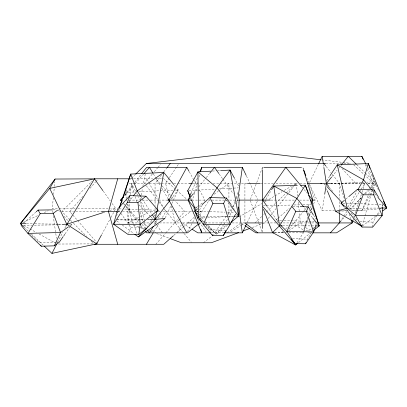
<?xml version="1.0" encoding="UTF-8"?>
<svg xmlns="http://www.w3.org/2000/svg" width="407" height="407" viewBox="0 0 407 407"><rect width="100%" height="100%" fill="white"/><g stroke="black" fill="none" stroke-linecap="round" stroke-linejoin="round"><path stroke-width="0.31" stroke-dasharray="2.04 1.53" d="M262.479 232.209L262.5 229.065M239.148 199.735L239.352 194.073M372.69 227.116L373.026 222.146L377.035 215.013M382.778 206.43L382.901 204.589L378.459 204.431M129.314 223.377L128.134 222.934L130.189 197.782M130.444 194.638L131.369 183.318L135.521 191.168M53.312 197.685L52.238 208.872L58.588 208.842M53.607 194.577L54.324 187.118M54.385 186.498L54.859 181.522M237.983 198.209L237.713 200.102L238.07 202.62M334.783 210.699L322.176 210.699L324.654 194.643M140.161 200.102L141.015 195.777M141.137 195.157L142.353 188.98M142.842 186.508L145.279 174.155M372.39 189.769L362.154 225.687M372.563 189.158L374.623 181.812L367.012 182.138M197.426 182.514L192.404 200.102L205.754 200.102M198.982 177.06L199.679 174.634M288.919 232.84L302.772 232.84L307.611 217.079M308.353 214.652L309.656 210.409M310.399 207.982L311.33 204.95M352.945 220.533L353.719 218.137M353.912 217.536L354.492 215.735M355.27 213.334L361.859 192.923M362.052 192.323L363.019 189.321M363.212 188.721L364.957 183.318L360.872 189.657M304.253 231.135L308.313 218.701M309.086 216.331L310.439 212.184M311.213 209.814L311.986 207.448M117.486 213.192L118.91 208.974M231.949 209.844L229.68 216.407L228.938 217.419M232.982 206.863L235.043 200.9M236.075 197.919L238.136 191.956M116.499 216.239L119.205 208.506M250.33 199.516L256.512 183.145M256.736 182.56L262.474 167.358L263.736 167.358M302.772 232.84L308.72 217.053M308.944 216.468L310.485 212.378M311.365 210.037L312.245 207.702M313.568 204.192L315.11 200.102L308.72 183.145M128.571 233.348L130.789 227.574L128.983 224.969M306.924 240.318L311.859 231.542M191.092 193.086L197.39 177.884M358.109 210.699L361.889 210.699L370.039 191.041M371.474 187.571L373.153 183.526L367.399 169.648M165.252 217.903L171.576 204.172M171.84 203.597L178.164 189.86L175.768 186.961M177.513 232.84L181.125 225.137M247.253 222.502L257.88 200.102M309.651 182.392L318.366 164.275M57.662 242.19L62.81 232.102M64.815 228.179L65.675 226.501M361.889 210.699L372.858 189.626M373.143 189.072L376.032 183.526L371.555 187.907M235.043 215.155L235.617 214.067M101.745 234.488L109.788 219.602M110.979 217.399L115.746 208.577L112.078 203.454M187.434 231.731L192.363 222.853M192.674 222.298L194.831 218.411M197.298 213.975L197.914 212.861M199.455 210.088L202.228 205.092M204.385 201.211L205.006 200.102L198.84 189.001M377.345 214.464L379.197 211.172M380.433 208.979L382.901 204.589M347.914 207.153L356.985 191.315M234.915 215.12L235.541 214.041M312.179 230.998L313.141 229.365M313.461 228.82L316.351 223.911M264.616 201.531L265.567 199.923M265.883 199.389L271.255 190.288M154.345 224.654L157.906 218.651M158.226 218.106L161.462 212.652M153.892 231.725L158.44 224.084M162.337 217.536L165.908 211.533L163.96 208.262M148.799 225.005L152.452 219.215M154.441 216.056L155.103 215.003M296.968 242.862L303.719 232.26M199.547 215.242L209.636 199.44M339.774 222.41L343.518 216.595M343.859 216.071L347.944 209.732M348.28 209.203L359.172 192.297M359.513 191.768L360.536 190.186M326.592 180.85L329.685 176.206M169.083 178.108L165.552 183.318L169.159 197.944M169.434 177.584L176.847 166.636M177.198 166.117L178.261 164.55M64.983 234.005L70.391 226.216M70.752 225.697L71.474 224.659L70.64 223.733M220.66 224.145L214.489 232.84L208.603 225.509M221.021 223.631L226.465 215.959M227.915 213.914L232.27 207.774M232.631 207.26L236.263 202.147M236.625 201.633L237.713 200.102L235.897 197.543M223.723 224.532L216.641 234.183L206.135 225.397L209.585 229.746L210.409 231.349M224.094 224.023L227.447 219.454M128.856 201.872L133.013 196.388M161.503 174.898L155.062 183.318L155.062 205.326M163.777 171.927L166.809 167.969M170.782 199.374L178.164 189.86L174.354 190.049M124.639 195.141L134.447 182.738M134.844 182.239L141.122 174.303M266.57 220.462L264.586 222.934L252.172 227.559M268.157 218.478L270.141 216.005M270.538 215.507L276.088 208.577M277.676 206.593L293.94 186.289M294.337 185.796L296.321 183.318L297.629 195.894M193.681 193.259L197.212 188.858M198.784 186.905L205.85 178.108M206.242 177.62L208.995 174.201M331.944 176.607L337.123 170.182M338.716 168.208L339.514 167.221M289.041 228.932L303.551 211.34M303.953 210.851L307.58 206.451M307.982 205.962L310.399 203.032M152.249 174.14L144.399 183.318L145.945 185.302M154.314 171.723L157.616 167.857M158.028 167.374L160.511 164.474M340.257 221.983L345.187 216.254M345.599 215.776L348.061 212.912M350.529 210.048L361.213 197.639M364.499 193.818L367.373 190.481M369.017 188.568L373.534 183.318L365.684 175.997M83.008 196.352L69.75 211.533L77.208 220.075M90.049 188.283L95.436 182.117M95.854 181.639L97.507 179.741M124.466 195.828L133.644 185.388M135.312 183.491L143.656 174.003M155.815 244.276L165.44 233.364M165.858 232.89L178.001 219.129M179.675 217.231L184.697 211.533L175.488 201.094M69.877 219.607L61.854 211.533L92.16 181.039M130.377 179.355L131.268 178.475M131.71 178.037L135.256 174.517M349.618 209.386L361.258 197.99M365.288 194.042L369.317 190.1M255.026 222.934L261.904 216.336M263.741 214.57L275.213 203.566M275.671 203.129L285.765 193.442M286.223 193.004L293.106 186.401M294.943 184.641L296.321 183.318L294.129 184.605M281.441 232.84L282.834 231.547M285.628 228.963L287.958 226.811M199.344 207.168L201.628 205.082M23.952 222.812L35.735 212.205M173.682 235.46L176.043 233.364M176.516 232.941L182.657 227.488M183.13 227.065L186.91 223.708M187.378 223.29L195.879 215.73M199.659 212.373L200.605 211.533L199.659 210.694M277.686 218.584L275.824 220.228L278.993 220.34M278.149 218.172L289.301 208.308M345.864 199.064L348.28 197.034M227.355 225.336L216.641 234.183L207.59 225.503M298.56 242.603L310.821 232.677M199.028 223.697L199.99 222.934L206.049 231.797M203.525 242.745L211.991 236.141M212.49 235.755L225.941 225.269M227.93 223.713L228.927 222.934M362.484 225.916L375.575 216.209M377.589 214.718L380.102 212.851M178.892 220.294L175.315 222.934L164.494 209.071M179.401 219.917L191.656 210.862M195.742 207.845L197.273 206.71M197.782 206.334L203.398 202.182M214.123 194.261L218.203 191.244M218.717 190.863L228.927 183.318L228.927 199.669M227.279 232.84L240.003 223.672M70.482 225.371L71.474 224.659L68.956 224.695M285.587 232.84L286.614 232.158M288.66 230.789L300.442 222.934L299.333 212.245M230.794 231.853L240.735 225.58M241.254 225.249L244.393 223.265M239.336 216.819L261.803 203.612M265.089 201.679L266.183 201.033M268.925 199.425L274.404 196.205M274.949 195.879L282.076 191.692M284.264 190.405L291.387 186.218M127.305 204.07L128.134 222.934L139.845 216.819M140.405 216.529L147.1 213.034L138.492 196.774M22.629 222.593L38.004 215.471M44.266 212.566L48.25 210.719M305.799 231.059L312.769 228.383M313.354 228.159L314.514 227.711M103.063 212.642L104.874 212.062M109.707 210.511L115.746 208.577L110.663 208.598M379.802 208.679L366.727 209.976L351.516 210.628M380.423 208.618L381.669 208.491M212.429 171.062L216.839 170.818M217.47 170.782L219.989 170.64M189.001 190.624L197.217 190.161M197.853 190.125L214.921 189.169M219.348 188.919L238.314 187.856M200.061 218.066L205.103 217.786M207.626 217.643L233.486 216.27M124.832 192.44L135.628 191.921M138.802 191.763L173.723 190.079M140.033 219.683L131.919 220.075L117.099 219.841M140.654 219.653L144.399 219.47M147.517 219.322L148.769 219.261M330.871 183.674L361.304 182.377M361.94 182.351L364.479 182.244M338.207 211.192L347.71 210.785M295.864 185.429L299.013 185.348M263.344 205.779L265.857 205.713M266.483 205.698L291.605 205.042M294.113 204.975L300.397 204.813M302.905 204.746L311.07 204.533M274.415 232.504L285.134 232.224M199.171 216.809L233.476 216.183M53.108 209.875L56.237 209.829M23.642 225.325L31.822 225.208M34.341 225.173L57.631 224.852M58.257 224.842L63.924 224.766M56.085 242.353L39.194 242.587L30.159 233.974M56.71 242.343L58.588 242.318M117.15 219.79L140.008 219.556M140.639 219.551L144.449 219.51M147.624 219.48L148.896 219.465M349.191 208.231L358.715 208.175M359.35 208.17L377.762 208.053M380.301 208.038L381.573 208.028M59.224 208.842L75.102 208.766M77.64 208.755L108.125 208.613M58.572 244.037L92.867 243.879M325.966 163.512L341.641 163.512M343.879 163.512L349.801 163.512M130.194 178.795L133.313 178.795M133.572 178.795L152.635 178.795M155.815 178.795L163.767 178.795L186.91 199.364M128.877 183.318L133.237 183.318M133.842 183.318L146.332 183.318M149.374 183.318L160.755 183.318M161.391 183.318L171.515 183.318M173.789 183.318L177.208 183.318M177.594 183.318L189.001 183.318M192.806 183.318L210.114 183.318M213.085 183.318L219.419 183.318M220.055 183.318L247.451 183.318M260.714 183.318L273.448 183.318M275.977 183.318L297.583 183.318M300.071 183.318L307.046 183.318M330.398 183.318L359.966 183.318M362.428 183.318L365.517 183.318M367.984 183.318L373.534 183.318M330.667 183.526L360.47 183.526M362.83 183.526L365.542 183.526M367.857 183.526L375.452 183.526M128.958 200.102L139.535 200.102M142.272 200.102L147.975 200.102M150.336 200.102L157.962 200.102M158.598 200.102L167.633 200.102M208.298 200.102L238.812 200.102M270.935 200.102L295.691 200.102M299.496 200.102L309.432 200.102M340.196 210.699L348.275 210.699M351.368 210.699L357.56 210.699M61.854 211.533L73.555 211.533M75.717 211.533L101.48 211.533M117.954 211.533L121.785 211.533M122.421 211.533L139.408 211.533M140.039 211.533L155.464 211.533M158.008 211.533L160.551 211.533M162.754 211.533L174.11 211.533M174.532 211.533L200.605 211.533M128.134 222.934L139.459 222.934M143.213 222.934L156.96 222.934M159.437 222.934L182.158 222.934M182.774 222.934L186.701 222.934M198.611 222.934L201.775 222.934M204.94 222.934L229.1 222.934M232.158 222.934L244.358 222.934M263.227 222.934L276.475 222.934M279.553 222.934L316.168 222.934M211.457 232.84L223.987 232.84M274.435 232.84L284.554 232.84M307.814 232.84L311.782 232.84M282.656 225.814L289.581 225.834M290.211 225.834L314.753 225.91M26.628 223.733L34.163 223.83M34.793 223.84L58.028 224.145M58.654 224.15L64.306 224.226M196.673 211.391L209.31 211.716M209.941 211.737L225.107 212.133M227.63 212.195L234.58 212.378M209.585 229.746L226.165 230.179M342.933 203.195L360.063 203.79M360.694 203.815L377.823 204.411M360.073 221.693L373.026 222.146M292.857 206.298L299.628 206.542M119.053 208.847L122.202 208.959M124.72 209.05L156.832 210.221M279.624 220.365L283.425 220.502M284.061 220.523L314.463 221.617M130.789 227.574L140.033 227.915M140.649 227.935L146.81 228.159M292.592 238.644L307.366 239.174M321.555 159.859L342.251 162.317M342.877 162.393L350.402 163.288M133.455 224.918L139.957 227.34M140.552 227.559L144.098 228.882M146.464 229.762L148.24 230.418M148.83 230.642L150.6 231.298M151.195 231.522L152.376 231.959M156.517 233.501L168.93 238.126M23.657 225.473L36.345 232.478M39.103 234L55.098 242.826M292.15 222.934L304.685 230.861M182.677 223.265L191.046 228.551M241.529 223.28L244.602 225.325M116.753 220.925L119.77 223.158M122.288 225.015L133.852 233.572M143.696 223.316L148.499 227.126M152.34 230.174L155.703 232.84M300.442 222.934L309.422 230.779M195.411 206.919L196.825 208.175M353.673 164.799L365.221 175.57M24.013 227.096L28.592 231.41M31.339 233.994L43.239 245.202M200.799 218.991L204.421 222.461M204.874 222.899L205.779 223.764M356.781 164.677L364.84 172.568M365.288 173.006L375.585 183.084M70.319 220.055L72.995 222.746M73.443 223.199L86.813 236.65M91.27 241.137L93.946 243.829M139.072 204.93L150.666 216.636M151.109 217.084L152.895 218.885M155.123 221.133L156.904 222.934M277.152 221.581L278.48 222.939M325.391 184.864L324.532 183.944L325.005 185.109M342.048 168.579L355.642 183.318M58.109 209.803L60.2 212.128M63.96 216.305L67.715 220.482M156.232 179.268L161.676 185.439M162.093 185.913L171.301 196.352M171.718 196.825L173.814 199.196M123.631 203.419L124.466 204.37M126.134 206.268L139.067 220.976M141.987 224.298L146.159 229.044M77.62 220.553L97.924 243.803M344.663 207.494L345.874 208.954M346.281 209.437L347.492 210.892M183.725 233.084L175.315 222.934L171.108 205.871M184.122 233.567L191.331 242.262M174.171 185.027L175.366 186.477M301.938 186.905L307.178 193.259M372.71 191.01L377.091 196.347M351.256 213.12L357.214 220.436M304.436 207.763L312.398 217.582M329.156 186.981L333.537 192.419M196.82 210.851L198 212.317M199.567 214.27L203.887 219.648M205.459 221.601L208.206 225.02M199.842 217.638L204.126 222.965M204.518 223.448L205.688 224.903M123.458 203.571L125.422 206.054M125.814 206.547L140.339 224.903M140.73 225.402L143.869 229.37M326.155 166.483L330.82 172.426M332.377 174.405L339.377 183.318L344.419 198.926M146.327 185.796L157.54 200.158M159.081 202.137L164.107 208.577M226.256 199.954L230.103 204.996M156.517 224.918L155.062 222.934L155.062 221.052M156.878 225.412L162.337 232.84M103.276 191.153L110.246 200.89M219.205 174.008L222.471 178.612M222.838 179.126L233.359 193.961M267.394 206.751L278.23 222.1M231.456 205.214L234.325 209.335M118.513 209.844L120.681 212.973M121.042 213.492L128.622 224.445M140.853 196.713L141.855 198.295M142.191 198.82L151.897 214.123M313.609 215.354L315.959 219.073M146.418 178.795L148.367 182.066M148.692 182.616L158.114 198.438M159.737 201.165L163.634 207.718M153.378 173.906L160.49 185.913M161.782 188.095L167.608 197.919M189.286 171.8L193.289 179.014M193.6 179.568L197.298 186.228M234.234 177.823L238.685 186.121M136.711 193.411L138.197 196.215M365.929 164.113L366.793 165.776M367.948 167.994L374.008 179.645M309.376 184.091L322.176 210.699M246.439 175.977L257.611 199.527M374.623 181.812L378.546 190.349M365.242 164.443L366.203 166.758M190.858 198.245L191.336 199.405M326.429 188.604L327.136 190.349M137.042 233.435L131.919 220.075L127.671 203.495M303.653 169.699L302.772 167.358L303.332 169.175M306.736 177.884L308.501 182.56M250.33 200.687L258.501 222.319M258.72 222.904L262.25 232.255M190.507 198.468L190.934 199.664M372.176 174.735L374.42 181.222M349.262 213.934L350.814 218.737M131.369 183.318L134.239 192.923M135.317 196.525L137.291 203.129M139.983 212.133L143.035 222.334M197.944 219.5L199.679 225.564M125.147 193.666L126.409 198.58M126.567 199.196L127.04 201.038M140.405 201.333L144.058 219.866M144.18 220.487L145.64 227.9M323.417 164.377L323.794 166.85M52.508 210.755L52.783 212.642M53.231 215.781L56.487 238.39M56.939 241.534L57.122 242.786M298.285 202.182L299.267 211.62M126.669 189.606L126.999 197.156M262.474 167.358L262.484 169.246M339.377 183.318L339.377 198.413M339.377 201.557L339.377 210.358M339.377 210.989L339.377 212.876M244.917 183.318L244.917 222.934M228.927 202.182L228.927 216.646M155.062 207.845L155.062 211.62M155.062 214.133L155.062 216.646"/><path stroke-width="0.61" d="M262.505 228.434L262.49 169.877M230.764 222.522L238.558 216.086L239.148 199.735M347.893 211.375L356.374 221.566L362.093 227.035L372.69 227.116L382.158 215.629L373.784 194.861L374.114 189.891L357.468 189.311L348.763 196.627M382.738 207.041L382.158 215.629L355.509 215.344L341.025 203.129L344.414 200.285M237.983 198.209L242.348 167.358L201.755 167.358L199.817 172.034M145.971 196.21L129.95 195.625L117.791 208.796L113.594 224.257L128.129 234.503L138.777 234.503L140.237 224.369L137.937 202.554L145.971 196.21L158.089 210.271L157.097 211.849M324.75 194.022L326.368 183.526L323.891 167.465M156.705 211.375L155.245 219.404L138.375 236.92L134.854 234.315M157.041 209.519L163.782 172.466L130.713 174.064L119.317 207.774M117.709 178.795L108.491 211.533L117.709 244.276M200.717 170.996L201.755 167.358M311.889 203.129L312.82 200.102L303.515 169.785M125.02 191.85L130.713 174.064L137.169 190.908L140.517 196.184M352.945 220.533L352.167 222.934L336.503 232.84L312.83 232.84M119.622 207.316L121.917 200.768M122.96 197.797L124.832 192.44M357.468 189.311L363.186 194.78L355.509 215.344L362.093 227.035M158.089 210.271L140.237 224.369L113.594 224.257L127.289 202.549L129.95 195.625M291.127 239.036L294.922 243.635L305.586 243.747L313.675 231.893L306.466 211.426L308.247 206.853L300.244 206.563M305.586 243.747L306.033 242.603M316.091 225.682L313.675 231.893L286.879 231.527L281.13 225.651M191.092 193.086L188.182 200.102L201.755 232.84L200.717 229.202M292.002 206.71L295.797 211.309L286.879 231.527L294.922 243.635M202.086 204.665L209.854 197.573L212.892 203.449L203.291 224.44L212.617 235.622L223.316 235.582L230.153 224.43L234.753 215.7M21.123 225.361L27.92 233.389L41.29 246.215L54.294 245.833L60.541 232.494L68.493 226.796M224.588 232.84L242.348 232.84L246.439 224.226M318.635 163.711L322.176 156.349L361.889 156.349L365.639 163.558M44.154 246.067L51.938 253.393L56.802 243.869M65.959 225.941L94.475 178.856L102.91 190.639M197.517 208.837L194.775 211.34L203.291 224.44L230.153 224.43L223.591 203.408L226.434 198.006L209.854 197.573M223.316 235.582L225.88 230.723M51.938 253.393L96.678 243.859L101.445 235.037M189.865 196.678L187.734 190.695L197.929 171.876L210.536 171.169M186.513 232.285L168.9 200.102L186.818 167.358L146.617 167.358L141.514 173.809M96.678 243.859L66.819 224.262L49.73 188.39L94.475 178.856L55.098 179.039L49.73 188.39L20.35 223.647L23.555 226.663M357.921 189.677L363.553 179.848L368.299 163.533L337.24 164.855L330.026 175.692M271.571 189.754L273.784 186.009L295.864 185.429M153.378 226.292L149.496 232.84L147.41 230.469M146.418 244.276L153.241 232.819M40.186 213.711L27.92 233.389L60.541 232.494L53.19 213.329L40.186 213.711L38.095 210.083L36.208 211.782M296.291 243.925L295.614 244.983L272.522 232.555L263.451 209.3M210.643 197.858L217.033 187.851L230.072 170.07L234.234 177.823M63.182 236.599L59.213 242.307L54.294 245.833M63.904 235.561L64.621 234.524M201.836 221.805L197.543 218.208L198.54 216.819M133.389 195.889L137.169 190.908L163.782 172.466L173.769 184.544M167.191 167.47L170.223 163.512M169.617 200.875L155.245 219.404L149.532 219.459M21.454 224.257L20.35 223.647L55.098 179.039M121.891 201.587L120.711 200.102L123.067 197.125M193.289 193.747L188.182 200.102L194.465 207.916M209.778 173.224L214.489 167.358L218.844 173.499M331.547 177.101L326.368 183.526L328.754 186.487M341.107 165.242L348.275 156.349L356.334 164.24M311.207 202.055L312.82 200.102L308.786 195.212M121.963 201.521L120.711 200.102L123.214 197.253M144.073 173.524L149.496 167.358L153.052 173.362M330.387 232.84L339.377 222.934L339.377 212.876M135.699 174.074L146.332 163.512L229.741 153.607L268.874 153.607L320.925 159.788M272.522 232.555L279.512 225.804L305.321 185.185L300.905 185.297M173.209 235.882L163.767 244.276L94.388 244.276M297.578 243.396L295.614 244.983L262.917 206.766M313.766 230.296L319.159 225.926L312.261 202.732M198.55 224.079L187.5 232.84L146.617 232.84L145.441 231.354M138.777 234.503L146.81 228.159M382.621 210.984L386.65 207.997L368.299 163.533L369.932 168.249M53.19 213.329L57.621 210.16M138.375 236.92L164.464 218.839M238.568 232.621L211.37 242.745L181.349 242.745L170.116 238.563M243.3 230.861L249.806 228.439M103.063 212.642L66.819 224.262L64.306 224.226M327.376 190.929L335.668 211.299L347.288 208.247M164.988 218.478L155.245 219.404L152.564 215.181M220.619 170.604L230.072 170.07L238.558 216.086L234.111 216.168M38.095 210.083L52.483 209.885M382.204 208.028L386.65 207.997L383.511 201.165M212.892 203.449L223.591 203.408M146.332 163.512L325.702 163.512M263.736 167.358L301.516 167.358M94.388 178.795L129.757 178.795M189.23 183.318L192.394 183.318M247.451 183.318L260.134 183.318M307.682 183.318L321.627 183.318M320.818 183.526L330.138 183.526M120.711 200.102L122.614 200.102M167.633 200.102L191.992 200.102M238.975 200.102L253.469 200.102M254.517 200.102L270.309 200.102M310.282 200.102L314.535 200.102M127.289 202.549L137.937 202.554M101.557 211.533L117.323 211.533M187.332 222.934L198.092 222.934M261.92 222.934L244.917 222.934L257.824 232.84M317.969 222.934L352.167 222.934L351.2 219.933M210.851 232.84L197.848 232.84L192.094 229.207M273.982 232.84L255.876 232.84L245.116 225.666M282.026 225.809L279.512 225.804L273.784 186.009L296.876 198.438L303.642 206.781M315.384 225.916L319.159 225.926L305.321 185.185L308.791 193.956M363.186 194.78L373.784 194.861M295.797 211.309L306.466 211.426M20.35 223.647L26.002 223.723M335.668 211.299L361.431 225.977M327.106 186.696L342.134 202.742M341.025 203.129L343.854 206.527M301.531 186.416L285.816 167.358L262.698 200.102L267.033 206.237M371.917 190.038L363.553 179.848L337.24 164.855L347.146 207.631M377.889 197.319L386.65 207.997M312.795 218.071L319.159 225.926M194.775 211.34L196.723 213.761M323.819 163.512L325.763 165.985M224.72 197.934L217.033 187.851L197.929 171.876L198.53 216.188M230.484 205.499L238.558 216.086M226.434 198.006L231.1 204.701M308.247 206.853L313.273 214.825M374.114 189.891L378.347 196.968M167.928 198.463L168.9 200.102M40.69 245.177L41.29 246.215M186.818 167.358L188.975 171.245M212.067 234.554L212.617 235.622M242.348 167.358L246.164 175.402M361.889 156.349L363.085 159.239M187.734 190.695L190.135 196.5M191.575 199.985L195.899 210.434M303.876 170.284L305.855 175.544M193.915 208.043L194.984 211.03M195.625 212.825L197.543 218.208M322.176 156.349L323.321 163.762M238.695 207.026L242.348 232.84"/></g></svg>
